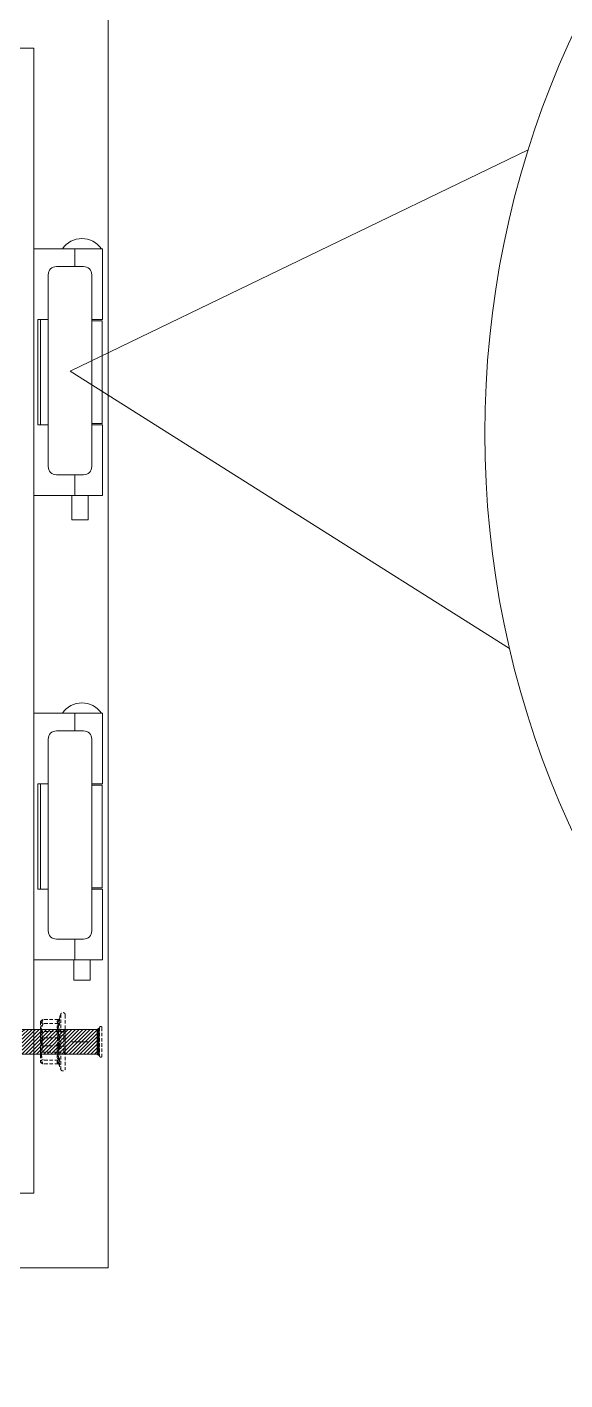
# Model space of a CAD drawing. Header units: millimetres. Extents: x 1880 to 5767, y 1200 to 3961.
# Drawn here: x 4320.8 to 4517.2, y 1673.8 to 2167.7 of the extents above; entities that cross this region are included whole.
import ezdxf

# ---------------------------------------------------------------- set-up
doc = ezdxf.new("R2010")
doc.units = ezdxf.units.MM
doc.linetypes.add('HIDDEN', pattern=[1.905, 1.27, -0.635])
doc.layers.add('AMLAYER_BENDLINE_BACK', color=1, linetype='HIDDEN')
doc.layers.add('BUSBAR', color=3, linetype='Continuous')

msp = doc.modelspace()

# ---------------------------------------------------------------- hatches: boundary and pattern name
at = {"layer": 'AMLAYER_BENDLINE_BACK', "lineweight": 9}
h = msp.add_hatch(dxfattribs=at)
h.set_pattern_fill('ANSI31', color=1, scale=7.5, style=0)
h.set_pattern_definition([(45, (50506.8912, 10543.3379), (-0.662912607, 0.662912607), [])])
edge = h.paths.add_edge_path()
edge.add_line((4346.41, 1799.7), (4346.41, 1800.65))
edge.add_line((4346.41, 1800.65), (4346.41, 1801.06))
edge.add_line((4346.41, 1801.06), (4346.41, 1801.57))
edge.add_line((4346.41, 1801.57), (4346.41, 1801.73))
edge.add_spline(control_points=[(4346.41, 1801.73), (4319.1, 1801.73)], knot_values=[0, 0, 1, 1], degree=1, periodic=0)
edge.add_line((4319.1, 1801.73), (4319.1, 1792.73))
edge.add_spline(control_points=[(4319.1, 1792.73), (4346.41, 1792.73)], knot_values=[0, 0, 1, 1], degree=1, periodic=0)
edge.add_line((4346.41, 1792.73), (4346.41, 1792.82))
edge.add_line((4346.41, 1792.82), (4346.41, 1793.51))
edge.add_line((4346.41, 1793.51), (4346.41, 1793.96))
edge.add_line((4346.41, 1793.96), (4346.41, 1794.13))
edge.add_line((4346.41, 1794.13), (4346.41, 1794.65))
edge.add_line((4346.41, 1794.65), (4346.41, 1795.72))
edge.add_line((4346.41, 1795.72), (4346.41, 1795.95))
edge.add_line((4346.41, 1795.95), (4346.41, 1796.12))
edge.add_line((4346.41, 1796.12), (4346.41, 1796.18))
edge.add_line((4346.41, 1796.18), (4346.41, 1797.16))
edge.add_line((4346.41, 1797.16), (4346.41, 1798.33))
edge.add_line((4346.41, 1798.33), (4346.41, 1798.5))
edge.add_line((4346.41, 1798.5), (4346.41, 1799.37))
edge.add_line((4346.41, 1799.37), (4346.41, 1799.7))

# ---------------------------------------------------------------- linework, layer by layer
at = {"color": 7, "linetype": 'Continuous', "lineweight": 9}
for p, q in [((4350.45, 1714.73), (4350.45, 2239.73)), ((3957.64, 2160.04), (4323.26, 2160.04)), ((4323.26, 1741.91), (4323.26, 2160.04)), ((4323.26, 2086.73), (4338.32, 2086.73)), ((4338.32, 2086.73), (4348.38, 2086.73)), ((4338.32, 2080.28), (4338.32, 2086.73)), ((4331.58, 2080.28), (4341.48, 2080.28)), ((4328.58, 2007.23), (4328.58, 2077.28)), ((4344.48, 2077.28), (4344.48, 2060.48)), ((4328.58, 2060.93), (4324.79, 2060.93)), ((4324.79, 2060.93), (4324.79, 2022.53)), ((4325.81, 2060.93), (4325.81, 2022.53)), ((4348.38, 2060.93), (4344.48, 2060.93)), ((4344.48, 2022.98), (4344.48, 2060.48)), ((4344.48, 2060.48), (4348.23, 2060.48)), ((4348.23, 2060.48), (4348.23, 2022.98)), ((4324.79, 2022.53), (4328.58, 2022.53)), ((4344.48, 2022.98), (4344.48, 2007.23)), ((4348.23, 2022.98), (4344.48, 2022.98)), ((4344.48, 2022.53), (4348.38, 2022.53)), ((4341.48, 2004.23), (4331.58, 2004.23)), ((4338.32, 1996.73), (4338.32, 2004.23)), ((4338.32, 1996.73), (4323.26, 1996.73)), ((4348.38, 1996.73), (4338.32, 1996.73)), ((4340.13, 1987.73), (4337.13, 1987.73)), ((4343.13, 1987.73), (4340.13, 1987.73)), ((4323.26, 1917.2), (4338.32, 1917.2)), ((4338.32, 1917.2), (4348.38, 1917.2)), ((4338.32, 1910.75), (4338.32, 1917.2)), ((4328.58, 1837.7), (4328.58, 1907.75)), ((4331.58, 1910.75), (4341.48, 1910.75)), ((4344.48, 1907.75), (4344.48, 1890.95)), ((4328.58, 1891.4), (4324.79, 1891.4)), ((4324.79, 1891.4), (4324.79, 1853)), ((4325.81, 1891.4), (4325.81, 1853)), ((4348.38, 1891.4), (4344.48, 1891.4)), ((4344.48, 1890.95), (4348.23, 1890.95)), ((4344.48, 1853.45), (4344.48, 1890.95)), ((4348.23, 1890.95), (4348.23, 1853.45)), ((4324.79, 1853), (4328.58, 1853)), ((4348.23, 1853.45), (4344.48, 1853.45)), ((4344.48, 1853.45), (4344.48, 1837.7)), ((4344.48, 1853), (4348.38, 1853)), ((4341.48, 1834.7), (4331.58, 1834.7)), ((4338.32, 1827.2), (4338.32, 1834.7)), ((4338.32, 1827.2), (4323.26, 1827.2)), ((4348.38, 1827.2), (4338.32, 1827.2)), ((4340.88, 1819.7), (4337.88, 1819.7)), ((4343.88, 1819.7), (4340.88, 1819.7)), ((4340.13, 1797.23), (4337.13, 1797.23)), ((4343.13, 1797.23), (4340.13, 1797.23)), ((3957.64, 1741.91), (4323.26, 1741.91)), ((3930.45, 1714.73), (4350.45, 1714.73))]:
    msp.add_line(p, q, dxfattribs=at)
at = {"color": 1, "linetype": 'HIDDEN', "lineweight": 9}
for p, q in [((4346.41, 1801.75), (4346.41, 1801.52)), ((4346.97, 1801.72), (4346.41, 1801.72)), ((4346.97, 1801.71), (4346.41, 1801.71)), ((4346.97, 1801.65), (4346.41, 1801.65)), ((4346.97, 1801.6), (4346.41, 1801.6)), ((4346.41, 1801.52), (4346.41, 1801.57)), ((4346.41, 1801.57), (4346.41, 1801.06)), ((4346.97, 1801.54), (4346.41, 1801.54)), ((4346.97, 1801.46), (4346.41, 1801.46)), ((4346.97, 1801.29), (4346.41, 1801.29)), ((4346.97, 1801.18), (4346.41, 1801.18)), ((4346.97, 1801.06), (4346.41, 1801.06)), ((4346.41, 1800.65), (4346.41, 1801.06)), ((4346.97, 1800.92), (4346.41, 1800.92)), ((4346.97, 1800.66), (4346.41, 1800.66)), ((4346.41, 1800.65), (4346.41, 1799.7)), ((4346.97, 1800.49), (4346.41, 1800.49)), ((4346.97, 1800.32), (4346.41, 1800.32)), ((4346.97, 1800.13), (4346.41, 1800.13)), ((4346.97, 1799.79), (4346.41, 1799.79)), ((4346.41, 1799.7), (4346.41, 1799.37)), ((4346.97, 1799.58), (4346.41, 1799.58)), ((4346.97, 1799.37), (4346.41, 1799.37)), ((4346.41, 1798.5), (4346.41, 1799.37)), ((4346.97, 1799.15), (4346.41, 1799.15)), ((4346.97, 1798.74), (4346.41, 1798.74)), ((4346.41, 1798.5), (4346.41, 1798.33)), ((4346.97, 1798.5), (4346.41, 1798.5)), ((4346.41, 1798.33), (4346.41, 1797.16)), ((4346.97, 1798.27), (4346.41, 1798.27)), ((4346.97, 1798.03), (4346.41, 1798.03)), ((4347.31, 1801.82), (4346.97, 1801.82)), ((4347.31, 1801.75), (4346.97, 1801.75)), ((4346.97, 1801.75), (4346.97, 1801.52)), ((4347.31, 1801.73), (4346.97, 1801.73)), ((4347.31, 1801.66), (4346.97, 1801.66)), ((4347.31, 1801.63), (4346.97, 1801.63)), ((4347.31, 1801.63), (4346.97, 1801.63)), ((4347.31, 1801.57), (4346.97, 1801.57)), ((4346.97, 1801.57), (4346.97, 1800.65)), ((4346.97, 1801.57), (4346.97, 1801.52)), ((4347.31, 1801.52), (4346.97, 1801.52)), ((4347.31, 1801.48), (4346.97, 1801.48)), ((4347.31, 1801.33), (4346.97, 1801.33)), ((4347.31, 1801.03), (4346.97, 1801.03)), ((4347.31, 1800.94), (4346.97, 1800.94)), ((4347.31, 1800.65), (4346.97, 1800.65)), ((4346.97, 1800.32), (4346.97, 1800.65)), ((4347.31, 1800.55), (4346.97, 1800.55)), ((4346.97, 1799.7), (4346.97, 1800.32)), ((4347.31, 1800.16), (4346.97, 1800.16)), ((4347.31, 1799.8), (4346.97, 1799.8)), ((4347.31, 1799.7), (4346.97, 1799.7)), ((4346.97, 1799.7), (4346.97, 1798.33)), ((4347.31, 1799.32), (4346.97, 1799.32)), ((4347.31, 1798.86), (4346.97, 1798.86)), ((4347.31, 1798.73), (4346.97, 1798.73)), ((4346.97, 1797.34), (4346.97, 1798.33)), ((4347.31, 1798.33), (4346.97, 1798.33)), ((4346.97, 1798.27), (4346.97, 1798.33)), ((4347.31, 1798.2), (4346.97, 1798.2)), ((4347.31, 1802.4), (4347.31, 1792.05)), ((4348.2, 1802.4), (4348.2, 1792.05)), ((4346.97, 1797.6), (4346.41, 1797.6)), ((4346.97, 1797.34), (4346.41, 1797.34)), ((4346.41, 1796.18), (4346.41, 1797.16)), ((4346.41, 1797.16), (4346.41, 1797.11)), ((4346.97, 1797.11), (4346.41, 1797.11)), ((4346.97, 1796.85), (4346.41, 1796.85)), ((4346.97, 1796.42), (4346.41, 1796.42)), ((4346.97, 1796.18), (4346.41, 1796.18)), ((4346.41, 1796.18), (4346.41, 1796.12)), ((4346.41, 1796.12), (4346.41, 1795.95)), ((4346.97, 1795.95), (4346.41, 1795.95)), ((4346.41, 1795.95), (4346.41, 1795.72)), ((4346.41, 1795.72), (4346.41, 1794.65)), ((4346.97, 1795.71), (4346.41, 1795.71)), ((4346.97, 1795.3), (4346.41, 1795.3)), ((4346.97, 1795.08), (4346.41, 1795.08)), ((4346.97, 1794.87), (4346.41, 1794.87)), ((4346.97, 1794.66), (4346.41, 1794.66)), ((4346.41, 1794.13), (4346.41, 1794.65)), ((4346.97, 1794.32), (4346.41, 1794.32)), ((4346.97, 1794.13), (4346.41, 1794.13)), ((4346.41, 1794.13), (4346.41, 1793.96)), ((4346.97, 1793.96), (4346.41, 1793.96)), ((4346.41, 1793.96), (4346.41, 1793.51)), ((4346.97, 1793.79), (4346.41, 1793.79)), ((4346.97, 1793.53), (4346.41, 1793.53)), ((4346.41, 1793.51), (4346.41, 1792.82)), ((4346.97, 1793.39), (4346.41, 1793.39)), ((4346.97, 1793.27), (4346.41, 1793.27)), ((4346.97, 1793.16), (4346.41, 1793.16)), ((4347.31, 1797.71), (4346.97, 1797.71)), ((4346.97, 1797.29), (4346.97, 1797.34)), ((4346.97, 1797.29), (4346.97, 1797.16)), ((4347.31, 1797.29), (4346.97, 1797.29)), ((4347.31, 1797.16), (4346.97, 1797.16)), ((4346.97, 1797.16), (4346.97, 1795.72)), ((4347.31, 1796.74), (4346.97, 1796.74)), ((4347.31, 1796.25), (4346.97, 1796.25)), ((4347.31, 1796.12), (4346.97, 1796.12)), ((4346.97, 1795.08), (4346.97, 1795.72)), ((4347.31, 1795.72), (4346.97, 1795.72)), ((4347.31, 1795.59), (4346.97, 1795.59)), ((4347.31, 1795.13), (4346.97, 1795.13)), ((4346.97, 1794.87), (4346.97, 1795.08)), ((4346.97, 1794.65), (4346.97, 1794.87)), ((4347.31, 1794.75), (4346.97, 1794.75)), ((4346.97, 1794.65), (4346.97, 1793.51)), ((4347.31, 1794.65), (4346.97, 1794.65)), ((4347.31, 1794.29), (4346.97, 1794.29)), ((4347.31, 1793.91), (4346.97, 1793.91)), ((4347.31, 1793.8), (4346.97, 1793.8)), ((4346.97, 1793.39), (4346.97, 1793.51)), ((4347.31, 1793.51), (4346.97, 1793.51)), ((4347.31, 1793.42), (4346.97, 1793.42)), ((4346.97, 1793.27), (4346.97, 1793.39)), ((4346.97, 1792.82), (4346.97, 1793.27)), ((4347.31, 1793.12), (4346.97, 1793.12)), ((4346.97, 1792.99), (4346.41, 1792.99)), ((4346.97, 1792.91), (4346.41, 1792.91)), ((4346.97, 1792.85), (4346.41, 1792.85)), ((4346.41, 1792.82), (4346.41, 1792.63)), ((4346.97, 1792.8), (4346.41, 1792.8)), ((4346.97, 1792.74), (4346.41, 1792.74)), ((4346.97, 1792.73), (4346.41, 1792.73)), ((4347.31, 1792.88), (4346.97, 1792.88)), ((4346.97, 1792.82), (4346.97, 1792.3)), ((4347.31, 1792.82), (4346.97, 1792.82)), ((4347.31, 1792.63), (4346.97, 1792.63)), ((4347.31, 1792.45), (4346.97, 1792.45)), ((4347.31, 1792.4), (4346.97, 1792.4)), ((4347.31, 1792.3), (4346.97, 1792.3)), ((4347.31, 1792.27), (4347.02, 1792.27)), ((4347.31, 1792.2), (4347.14, 1792.2)), ((4347.31, 1792.17), (4347.18, 1792.17))]:
    msp.add_line(p, q, dxfattribs=at)
at = {"lineweight": 9}
msp.add_circle((4833.52, 2019.34), 345.58, dxfattribs=at)
at = {"color": 7, "linetype": 'Continuous', "lineweight": 9}
for centre, radius, start, end in [((4340.88, 2081.83), 8.64, 34.4829, 145.5171), ((4331.58, 2077.28), 3, 90, 180), ((4341.48, 2077.28), 3, 0, 90), ((4331.58, 2007.23), 3, 180, 270), ((4341.48, 2007.23), 3, 270, 0), ((4340.88, 1912.31), 8.64, 34.4829, 145.5171), ((4331.58, 1907.75), 3, 90, 180), ((4341.48, 1907.75), 3, 0, 90), ((4331.58, 1837.7), 3, 180, 270), ((4341.48, 1837.7), 3, 270, 0)]:
    msp.add_arc(centre, radius, start, end, dxfattribs=at)
at = {"color": 1, "linetype": 'HIDDEN', "lineweight": 9}
for centre, start, end in [((4347.76, 1802.4), 0, 180), ((4347.76, 1792.05), 180, 0)]:
    msp.add_arc(centre, 0.446, start, end, dxfattribs=at)
at = {"color": 7, "linetype": 'Continuous', "lineweight": 9}
for points in [[(4348.38, 2060.93), (4348.38, 2086.73)], [(4348.38, 1996.73), (4348.38, 2022.53)], [(4337.13, 1996.73), (4337.13, 1987.73)], [(4343.13, 1987.73), (4343.13, 1996.73)], [(4348.38, 1891.4), (4348.38, 1917.2)], [(4348.38, 1827.2), (4348.38, 1853)], [(4337.88, 1827.2), (4337.88, 1819.7)], [(4343.88, 1819.7), (4343.88, 1827.2)]]:
    msp.add_open_spline(points, degree=1, dxfattribs=at)
at = {"color": 1, "lineweight": 9}
for points in [[(4346.41, 1801.73), (4319.1, 1801.73)], [(4319.1, 1792.73), (4346.41, 1792.73)]]:
    msp.add_open_spline(points, degree=1, dxfattribs=at)
at = {"color": 1, "linetype": 'HIDDEN', "lineweight": 9}
for points, knots in [([(4347.31, 1802.3), (4347.2, 1802.23), (4346.9, 1802.05), (4346.6, 1801.87), (4346.41, 1801.75)], [0, 0, 0, 0, 0.374628, 1, 1, 1, 1]), ([(4346.41, 1801.73), (4346.58, 1801.83), (4346.88, 1802.01), (4347.18, 1802.19), (4347.31, 1802.27)], [0, 0, 0, 0, 0.559493, 1, 1, 1, 1]), ([(4347.31, 1802.19), (4347.2, 1802.12), (4346.9, 1801.94), (4346.6, 1801.77), (4346.41, 1801.66)], [0, 0, 0, 0, 0.374625, 1, 1, 1, 1]), ([(4346.41, 1801.63), (4346.6, 1801.74), (4346.9, 1801.93), (4347.2, 1802.11), (4347.31, 1802.18)], [0, 0, 0, 0, 0.625374, 1, 1, 1, 1]), ([(4346.41, 1801.52), (4346.58, 1801.62), (4346.88, 1801.79), (4347.18, 1801.95), (4347.31, 1802.03)], [0, 0, 0, 0, 0.559495, 1, 1, 1, 1]), ([(4347.31, 1802.02), (4347.18, 1801.94), (4346.88, 1801.76), (4346.58, 1801.58), (4346.41, 1801.48)], [0, 0, 0, 0, 0.440506, 1, 1, 1, 1]), ([(4347.31, 1801.55), (4347.2, 1801.5), (4346.9, 1801.87), (4346.6, 1801.72), (4346.41, 1801.63)], [0, 0, 0, 0, 0.374628, 1, 1, 1, 1]), ([(4347.31, 1801.55), (4347.18, 1801.48), (4346.88, 1801.83), (4346.58, 1801.66), (4346.41, 1801.57)], [0, 0, 0, 0, 0.440505, 1, 1, 1, 1]), ([(4346.41, 1801.33), (4346.6, 1801.42), (4346.9, 1801.56), (4347.2, 1801.69), (4347.31, 1801.75)], [0, 0, 0, 0, 0.625372, 1, 1, 1, 1]), ([(4347.31, 1801.4), (4347.2, 1801.36), (4346.9, 1801.23), (4346.6, 1801.11), (4346.41, 1801.03)], [0, 0, 0, 0, 0.374627, 1, 1, 1, 1]), ([(4346.41, 1800.94), (4346.6, 1801.03), (4346.9, 1801.18), (4347.2, 1801.33), (4347.31, 1801.39)], [0, 0, 0, 0, 0.625375, 1, 1, 1, 1]), ([(4346.41, 1800.65), (4346.6, 1800.72), (4346.9, 1800.82), (4347.2, 1800.93), (4347.31, 1800.97)], [0, 0, 0, 0, 0.625374, 1, 1, 1, 1]), ([(4347.31, 1800.96), (4347.2, 1800.9), (4346.9, 1800.77), (4346.6, 1800.63), (4346.41, 1800.55)], [0, 0, 0, 0, 0.374628, 1, 1, 1, 1]), ([(4346.41, 1800.16), (4346.6, 1800.24), (4346.9, 1800.36), (4347.2, 1800.49), (4347.31, 1800.53)], [0, 0, 0, 0, 0.625372, 1, 1, 1, 1]), ([(4347.31, 1800.03), (4347.02, 1799.96), (4346.72, 1799.88), (4346.42, 1799.81), (4346.41, 1799.8)], [0, 0, 0, 0, 0.950163, 1, 1, 1, 1]), ([(4347.31, 1800.02), (4347.2, 1799.98), (4346.9, 1799.87), (4346.6, 1799.77), (4346.41, 1799.7)], [0, 0, 0, 0, 0.374626, 1, 1, 1, 1]), ([(4346.41, 1799.32), (4346.6, 1799.35), (4346.9, 1799.41), (4347.2, 1799.46), (4347.31, 1799.49)], [0, 0, 0, 0, 0.625372, 1, 1, 1, 1]), ([(4347.31, 1798.98), (4347.18, 1798.96), (4346.88, 1798.92), (4346.58, 1798.88), (4346.41, 1798.86)], [0, 0, 0, 0, 0.440506, 1, 1, 1, 1]), ([(4346.41, 1798.73), (4346.42, 1798.73), (4346.72, 1798.81), (4347.02, 1798.89), (4347.31, 1798.96)], [0, 0, 0, 0, 0.049836, 1, 1, 1, 1]), ([(4346.41, 1798.33), (4346.6, 1798.34), (4346.9, 1798.36), (4347.2, 1798.38), (4347.31, 1798.39)], [0, 0, 0, 0, 0.625373, 1, 1, 1, 1]), ([(4347.31, 1798.37), (4347.2, 1798.35), (4346.9, 1798.29), (4346.6, 1798.23), (4346.41, 1798.2)], [0, 0, 0, 0, 0.374622, 1, 1, 1, 1]), ([(4346.57, 1801.85), (4346.71, 1801.83), (4346.95, 1801.62), (4347.2, 1801.76), (4347.31, 1801.83)], [0.1790506, 0.1790506, 0.1790506, 0.1790506, 0.6253726, 1, 1, 1, 1]), ([(4346.41, 1797.71), (4346.58, 1797.74), (4346.88, 1797.77), (4347.18, 1797.81), (4347.31, 1797.83)], [0, 0, 0, 0, 0.559496, 1, 1, 1, 1]), ([(4347.31, 1797.23), (4347.2, 1797.24), (4346.9, 1797.26), (4346.6, 1797.27), (4346.41, 1797.29)], [0, 0, 0, 0, 0.374629, 1, 1, 1, 1]), ([(4347.31, 1797.22), (4347.2, 1797.21), (4346.9, 1797.19), (4346.6, 1797.18), (4346.41, 1797.16)], [0, 0, 0, 0, 0.374629, 1, 1, 1, 1]), ([(4346.41, 1796.74), (4346.42, 1796.73), (4346.72, 1796.7), (4347.02, 1796.66), (4347.31, 1796.62)], [0, 0, 0, 0, 0.049836, 1, 1, 1, 1]), ([(4347.31, 1796.08), (4347.2, 1796.11), (4346.9, 1796.16), (4346.6, 1796.22), (4346.41, 1796.25)], [0, 0, 0, 0, 0.374627, 1, 1, 1, 1]), ([(4346.41, 1796.12), (4346.6, 1796.11), (4346.9, 1796.09), (4347.2, 1796.07), (4347.31, 1796.06)], [0, 0, 0, 0, 0.625373, 1, 1, 1, 1]), ([(4346.41, 1795.72), (4346.58, 1795.68), (4346.88, 1795.6), (4347.18, 1795.53), (4347.31, 1795.49)], [0, 0, 0, 0, 0.559496, 1, 1, 1, 1]), ([(4347.31, 1795.47), (4347.02, 1795.51), (4346.72, 1795.55), (4346.42, 1795.59), (4346.41, 1795.59)], [0, 0, 0, 0, 0.950164, 1, 1, 1, 1]), ([(4346.41, 1795.13), (4346.6, 1795.1), (4346.9, 1795.04), (4347.2, 1794.99), (4347.31, 1794.97)], [0, 0, 0, 0, 0.625375, 1, 1, 1, 1]), ([(4347.31, 1794.43), (4347.2, 1794.47), (4346.9, 1794.58), (4346.6, 1794.69), (4346.41, 1794.75)], [0, 0, 0, 0, 0.374626, 1, 1, 1, 1]), ([(4347.31, 1794.42), (4347.18, 1794.45), (4346.88, 1794.53), (4346.58, 1794.6), (4346.41, 1794.65)], [0, 0, 0, 0, 0.440506, 1, 1, 1, 1]), ([(4346.41, 1794.29), (4346.6, 1794.21), (4346.9, 1794.09), (4347.2, 1793.96), (4347.31, 1793.92)], [0, 0, 0, 0, 0.625376, 1, 1, 1, 1]), ([(4347.31, 1793.49), (4347.2, 1793.55), (4346.9, 1793.68), (4346.6, 1793.82), (4346.41, 1793.91)], [0, 0, 0, 0, 0.374626, 1, 1, 1, 1]), ([(4346.41, 1793.8), (4346.6, 1793.73), (4346.9, 1793.63), (4347.2, 1793.52), (4347.31, 1793.48)], [0, 0, 0, 0, 0.625374, 1, 1, 1, 1]), ([(4346.41, 1793.51), (4346.6, 1793.42), (4346.9, 1793.27), (4347.2, 1793.12), (4347.31, 1793.06)], [0, 0, 0, 0, 0.625373, 1, 1, 1, 1]), ([(4347.31, 1793.05), (4347.2, 1793.09), (4346.9, 1793.22), (4346.6, 1793.34), (4346.41, 1793.42)], [0, 0, 0, 0, 0.37463, 1, 1, 1, 1]), ([(4346.41, 1793.12), (4346.6, 1793.03), (4346.9, 1792.89), (4347.2, 1792.76), (4347.31, 1792.7)], [0, 0, 0, 0, 0.625374, 1, 1, 1, 1]), ([(4347.31, 1792.38), (4347.02, 1792.54), (4346.72, 1792.7), (4346.42, 1792.87), (4346.41, 1792.88)], [0, 0, 0, 0, 0.950164, 1, 1, 1, 1]), ([(4347.31, 1792.37), (4347.2, 1792.43), (4346.9, 1792.58), (4346.6, 1792.73), (4346.41, 1792.82)], [0, 0, 0, 0, 0.374625, 1, 1, 1, 1]), ([(4346.41, 1792.63), (4346.6, 1792.52), (4346.9, 1792.34), (4347.2, 1792.16), (4347.31, 1792.1)], [0, 0, 0, 0, 0.625372, 1, 1, 1, 1]), ([(4347.31, 1792.15), (4347.2, 1792.22), (4346.99, 1792.34), (4346.79, 1792.47), (4346.69, 1792.46)], [0, 0, 0, 0, 0.3746281, 0.6864114, 0.6864114, 0.6864114, 0.6864114]), ([(4346.84, 1792.37), (4346.89, 1792.39), (4347.04, 1792.43), (4347.2, 1792.34), (4347.31, 1792.27)], [0.4828472, 0.4828472, 0.4828472, 0.4828472, 0.6253746, 1, 1, 1, 1]), ([(4347.31, 1792.27), (4347.2, 1792.33), (4347.05, 1792.42), (4346.9, 1792.38), (4346.86, 1792.36)], [0, 0, 0, 0, 0.3746265, 0.4980991, 0.4980991, 0.4980991, 0.4980991])]:
    msp.add_open_spline(points, degree=3, knots=knots, dxfattribs=at)
for points, degree in [([(4346.97, 1801.73), (4346.41, 1801.73)], 1), ([(4347.31, 1801.75), (4346.97, 1801.75)], 1), ([(4348.21, 1802.4), (4348.2, 1802.4)], 1), ([(4346.41, 1792.73), (4346.97, 1792.73)], 1), ([(4347.31, 1792.43), (4347.14, 1792.53), (4346.96, 1792.45), (4346.79, 1792.41)], 3), ([(4346.82, 1792.39), (4346.98, 1792.44), (4347.15, 1792.51), (4347.31, 1792.42)], 3), ([(4346.82, 1792.39), (4346.98, 1792.38), (4347.15, 1792.28), (4347.31, 1792.18)], 3), ([(4347.18, 1792.17), (4347.31, 1792.17)], 1), ([(4348.2, 1792.05), (4348.21, 1792.05)], 1)]:
    msp.add_open_spline(points, degree=degree, dxfattribs=at)
at = {"layer": 'AMLAYER_BENDLINE_BACK', "color": 1, "lineweight": 9}
for p, q in [((4325.8, 1804.62), (4325.8, 1799.86)), ((4332.22, 1805.33), (4326.7, 1805.33)), ((4332.22, 1803.91), (4326.7, 1803.91)), ((4333.15, 1807.29), (4333.15, 1787.15)), ((4334.8, 1807.02), (4334.8, 1787.43)), ((4325.8, 1799.86), (4325.8, 1792.46)), ((4326.32, 1800.98), (4326.32, 1793.48)), ((4332.22, 1798.65), (4326.7, 1798.65)), ((4334.23, 1798.54), (4334.23, 1800.98)), ((4334.23, 1793.48), (4334.23, 1798.54)), ((4334.76, 1792.73), (4334.76, 1801.73)), ((4332.22, 1795.8), (4326.7, 1795.8)), ((4325.8, 1792.46), (4325.8, 1789.73)), ((4332.22, 1790.54), (4326.7, 1790.54)), ((4332.22, 1789.12), (4326.7, 1789.12))]:
    msp.add_line(p, q, dxfattribs=at)
for centre, start, end in [((4333.95, 1807.02), 0, 160), ((4333.95, 1787.43), 200, 0)]:
    msp.add_arc(centre, 0.851, start, end, dxfattribs=at)
for points, knots in [([(4326.7, 1805.33), (4326.28, 1805.12), (4325.82, 1804.89), (4325.8, 1804.65), (4325.8, 1804.62)], [0, 0, 0, 0, 0.896037, 1, 1, 1, 1]), ([(4325.8, 1801.99), (4325.92, 1802.91), (4326.07, 1804.05), (4326.59, 1805.12), (4326.7, 1805.33)], [0, 0, 0, 0, 0.801464, 1, 1, 1, 1]), ([(4325.8, 1804.62), (4325.92, 1804.43), (4326.07, 1804.19), (4326.59, 1803.96), (4326.7, 1803.91)], [0, 0, 0, 0, 0.801462, 1, 1, 1, 1]), ([(4326.7, 1803.91), (4326.56, 1803.57), (4326.04, 1802.27), (4325.9, 1800.88), (4325.8, 1799.86)], [0, 0, 0, 0, 0.263254, 1, 1, 1, 1]), ([(4332.22, 1803.91), (4332.03, 1804.15), (4331.63, 1804.62), (4332.02, 1805.09), (4332.22, 1805.33)], [0, 0, 0, 0, 0.492148, 1, 1, 1, 1]), ([(4332.22, 1805.33), (4332.03, 1804.24), (4331.63, 1802.01), (4332.02, 1799.78), (4332.22, 1798.65)], [0, 0, 0, 0, 0.492148, 1, 1, 1, 1]), ([(4332.22, 1795.8), (4332.03, 1797.13), (4331.63, 1799.84), (4332.02, 1802.54), (4332.22, 1803.91)], [0, 0, 0, 0, 0.492148, 1, 1, 1, 1]), ([(4332.22, 1805.33), (4332.28, 1805.34), (4332.4, 1805.35), (4332.57, 1805.44), (4332.7, 1805.57), (4332.76, 1805.68), (4332.79, 1805.74), (4332.79, 1805.74)], [0, 0, 0, 0, 0.236183, 0.471396, 0.73246, 0.992086, 1, 1, 1, 1]), ([(4332.79, 1804.25), (4332.79, 1804.25), (4332.76, 1804.2), (4332.7, 1804.11), (4332.57, 1804), (4332.4, 1803.93), (4332.28, 1803.92), (4332.22, 1803.91)], [0, 0, 0, 0, 0.007913, 0.26753, 0.528598, 0.763816, 1, 1, 1, 1]), ([(4332.79, 1805.74), (4332.72, 1805.68), (4332.41, 1805.38), (4332.19, 1804.86), (4332.6, 1804.44), (4332.79, 1804.25)], [0, 0, 0, 0, 0.118084, 0.592259, 1, 1, 1, 1]), ([(4332.79, 1798.72), (4332.72, 1798.99), (4332.41, 1800.35), (4332.19, 1802.72), (4332.6, 1804.79), (4332.79, 1805.74)], [0, 0, 0, 0, 0.118083, 0.592258, 1, 1, 1, 1]), ([(4332.79, 1804.25), (4332.72, 1803.92), (4332.41, 1802.25), (4332.19, 1799.37), (4332.6, 1796.88), (4332.79, 1795.73)], [0, 0, 0, 0, 0.118083, 0.592258, 1, 1, 1, 1]), ([(4332.37, 1805.17), (4332.37, 1805.17), (4332.36, 1805.2), (4332.39, 1805.3), (4332.6, 1805.47), (4332.63, 1805.49)], [0, 0, 0, 0, 0.006763, 0.854115, 1, 1, 1, 1]), ([(4326.7, 1798.65), (4326.28, 1799.63), (4325.82, 1800.73), (4325.8, 1801.87), (4325.8, 1801.99)], [0, 0, 0, 0, 0.896037, 1, 1, 1, 1]), ([(4325.8, 1799.86), (4325.8, 1799.65), (4325.83, 1798.32), (4326.23, 1796.95), (4326.68, 1795.85), (4326.7, 1795.8)], [0, 0, 0, 0, 0.148485, 0.965571, 1, 1, 1, 1]), ([(4326.7, 1798.65), (4326.56, 1798.3), (4326.04, 1797), (4325.9, 1795.61), (4325.8, 1794.59)], [0, 0, 0, 0, 0.263254, 1, 1, 1, 1]), ([(4332.22, 1798.65), (4332.03, 1797.32), (4331.63, 1794.61), (4332.02, 1791.91), (4332.22, 1790.54)], [0, 0, 0, 0, 0.492148, 1, 1, 1, 1]), ([(4332.22, 1798.65), (4332.28, 1798.65), (4332.4, 1798.65), (4332.57, 1798.66), (4332.7, 1798.69), (4332.76, 1798.71), (4332.79, 1798.72), (4332.79, 1798.72)], [0, 0, 0, 0, 0.236186, 0.471401, 0.732468, 0.992093, 1, 1, 1, 1]), ([(4332.79, 1790.2), (4332.72, 1790.53), (4332.41, 1792.2), (4332.19, 1795.08), (4332.6, 1797.57), (4332.79, 1798.72)], [0, 0, 0, 0, 0.118083, 0.592259, 1, 1, 1, 1]), ([(4326.7, 1795.8), (4326.28, 1794.82), (4325.82, 1793.72), (4325.8, 1792.58), (4325.8, 1792.46)], [0, 0, 0, 0, 0.896036, 1, 1, 1, 1]), ([(4325.8, 1794.59), (4325.8, 1794.39), (4325.83, 1793.05), (4326.23, 1791.68), (4326.68, 1790.58), (4326.7, 1790.54)], [0, 0, 0, 0, 0.148485, 0.965571, 1, 1, 1, 1]), ([(4332.22, 1789.12), (4332.03, 1790.21), (4331.63, 1792.44), (4332.02, 1794.67), (4332.22, 1795.8)], [0, 0, 0, 0, 0.492149, 1, 1, 1, 1]), ([(4332.79, 1795.73), (4332.79, 1795.73), (4332.76, 1795.74), (4332.7, 1795.76), (4332.57, 1795.79), (4332.4, 1795.8), (4332.28, 1795.8), (4332.22, 1795.8)], [0, 0, 0, 0, 0.007907, 0.267531, 0.528599, 0.763814, 1, 1, 1, 1]), ([(4332.79, 1795.73), (4332.72, 1795.46), (4332.41, 1794.1), (4332.19, 1791.73), (4332.6, 1789.66), (4332.79, 1788.71)], [0, 0, 0, 0, 0.118083, 0.592258, 1, 1, 1, 1]), ([(4325.8, 1792.46), (4325.92, 1791.54), (4326.07, 1790.4), (4326.59, 1789.33), (4326.7, 1789.12)], [0, 0, 0, 0, 0.801462, 1, 1, 1, 1]), ([(4326.7, 1789.12), (4326.28, 1789.33), (4325.82, 1789.56), (4325.8, 1789.8), (4325.8, 1789.83)], [0, 0, 0, 0, 0.896037, 1, 1, 1, 1]), ([(4332.22, 1790.54), (4332.03, 1790.3), (4331.63, 1789.83), (4332.02, 1789.36), (4332.22, 1789.12)], [0, 0, 0, 0, 0.492148, 1, 1, 1, 1]), ([(4332.22, 1790.54), (4332.28, 1790.53), (4332.4, 1790.52), (4332.57, 1790.45), (4332.7, 1790.34), (4332.76, 1790.25), (4332.79, 1790.2), (4332.79, 1790.2)], [0, 0, 0, 0, 0.236185, 0.471399, 0.732462, 0.992087, 1, 1, 1, 1]), ([(4332.79, 1788.71), (4332.79, 1788.71), (4332.76, 1788.77), (4332.7, 1788.88), (4332.57, 1789.01), (4332.4, 1789.1), (4332.28, 1789.11), (4332.22, 1789.12)], [0, 0, 0, 0, 0.007914, 0.267531, 0.5286, 0.763815, 1, 1, 1, 1]), ([(4332.57, 1788.99), (4332.44, 1789.2), (4332.19, 1789.62), (4332.59, 1790.01), (4332.79, 1790.2)], [0, 0, 0, 0, 0.500552, 1, 1, 1, 1])]:
    msp.add_open_spline(points, degree=3, knots=knots, dxfattribs=at)
for points in [[(4333.15, 1807.32), (4332.39, 1805.23)], [(4332.63, 1805.49), (4332.65, 1805.51)], [(4326.32, 1800.98), (4325.8, 1801.73)], [(4334.23, 1800.98), (4326.32, 1800.98)], [(4334.76, 1801.73), (4334.23, 1800.98)], [(4334.8, 1801.73), (4334.76, 1801.73)], [(4325.8, 1792.73), (4326.32, 1793.48)], [(4326.32, 1793.48), (4334.23, 1793.48)], [(4334.23, 1793.48), (4334.76, 1792.73)], [(4332.4, 1789.2), (4332.39, 1789.24)], [(4332.39, 1789.22), (4333.15, 1787.13)], [(4332.65, 1788.94), (4332.59, 1789)], [(4334.76, 1792.73), (4334.8, 1792.73)]]:
    msp.add_open_spline(points, degree=1, dxfattribs=at)
at = {"layer": 'BUSBAR', "color": 2, "lineweight": 9}
for q in [(4503.81, 2122.88), (4496.98, 1940.79)]:
    msp.add_line((4336.59, 2042.08), q, dxfattribs=at)

doc.saveas('drawing.dxf')
